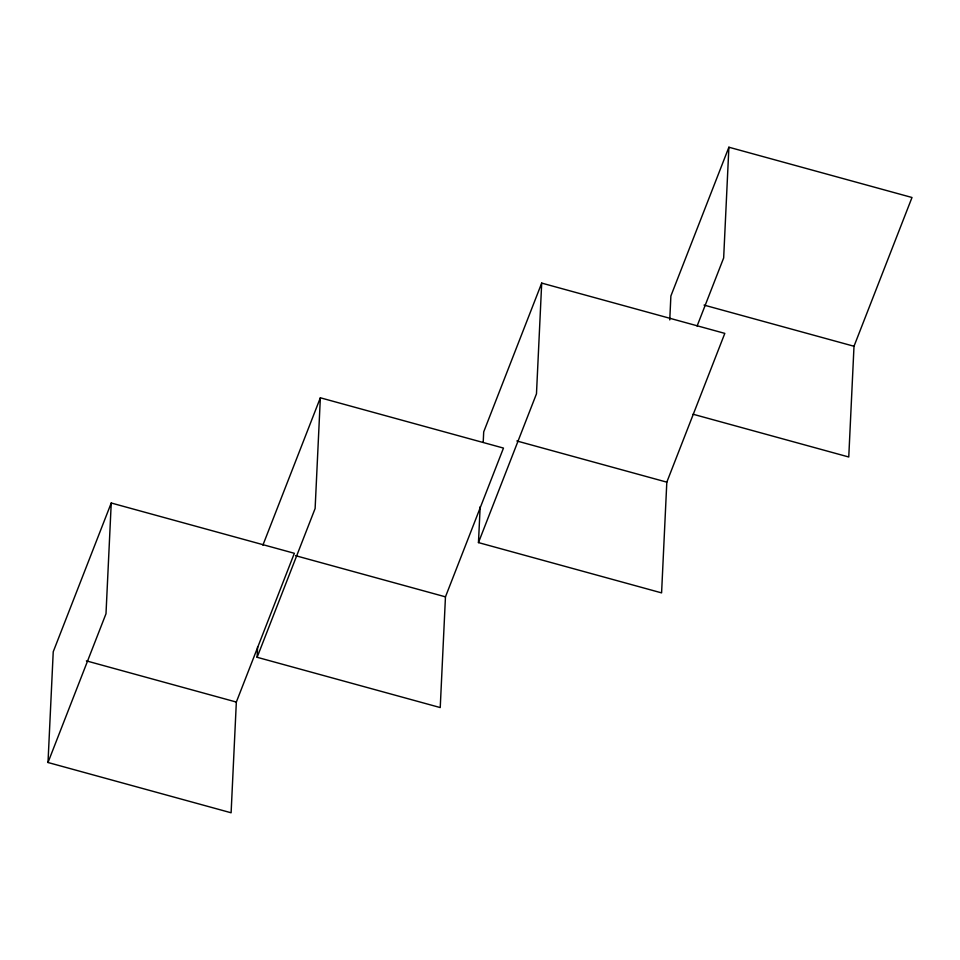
<?xml version="1.0" encoding="UTF-8"?>
<svg xmlns="http://www.w3.org/2000/svg" width="960" height="960" viewBox="0 0 960 960"><rect width="100%" height="100%" fill="white"/><g stroke="black" fill="none" stroke-linecap="round" stroke-linejoin="round"><path stroke-width="1.44" d="M48 762.504L53.232 651.768L111.24 503.004L294.348 553.296L236.34 702.06L231.108 812.784L48 762.504L105.996 613.74L111.24 503.004M262.896 545.16L320.352 397.788L503.472 448.08L445.464 596.844L440.232 707.568L257.124 657.288L257.616 646.812M320.352 397.788L315.12 508.512L257.124 657.288M483.204 442.344L483.708 431.868L541.704 283.092L724.812 333.384L666.816 482.148L661.584 592.884L478.464 542.592L480.168 506.676M541.704 283.092L536.472 393.828L478.464 542.592M669.756 319.92L670.884 295.98L728.892 147.216L912 197.496L854.004 346.26L848.76 456.996L693.048 414.228M728.892 147.216L723.66 257.94L697.092 326.064M704.052 305.088L854.004 346.26M516.864 440.976L666.816 482.148M295.524 555.66L445.464 596.844M86.4 660.876L236.34 702.06"/></g></svg>
